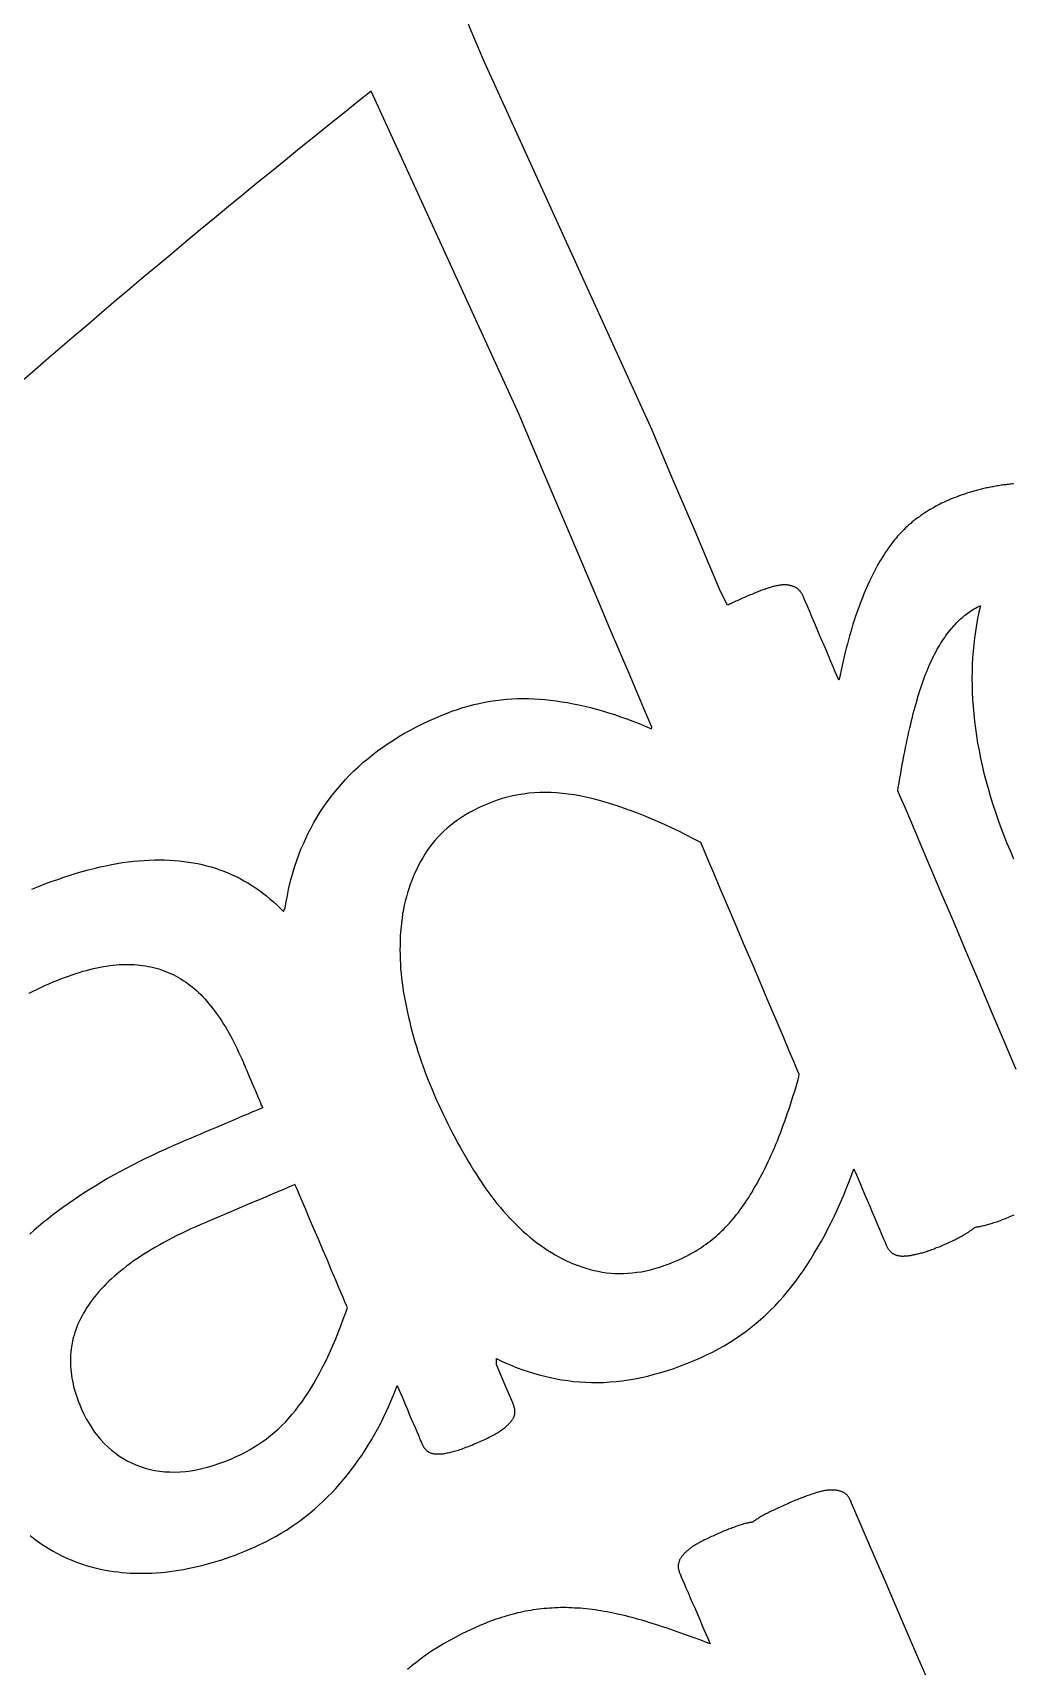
# Model space of a CAD drawing. Header units: millimetres. Extents: x 47 to 159, y 49 to 299.
# Drawn here: x 79.03 to 86.94, y 266.35 to 279.53 of the extents above; entities that cross this region are included whole.
import ezdxf

# ---------------------------------------------------------------- set-up
doc = ezdxf.new("R2010")
doc.units = ezdxf.units.MM

# ---------------------------------------------------------------- blocks, each defined once
blk = doc.blocks.new('angel 01')
for points in [[(-10.791, 249.609, 0.135734), (-52.014, 225.207, 0.13103), (-57.97, 215.669, 0.288509), (-57.025, 211.107, 0.16256), (-53.173, 209.4, 0.102544), (-42.01, 210.994, 0.114246), (-42.156, 197.425, 0.200233), (-30.308, 175.62, 0.04769), (-21.444, 171.117, 0.009521)], [(-43.642, 223.819), (-43.589, 223.84), (-43.537, 223.861), (-43.486, 223.88), (-43.434, 223.898), (-43.384, 223.915), (-43.334, 223.932), (-43.285, 223.947), (-43.236, 223.961), (-43.188, 223.974), (-43.14, 223.987), (-43.093, 223.998), (-43.046, 224.008), (-43.001, 224.017), (-42.955, 224.025), (-42.911, 224.033), (-42.866, 224.039), (-42.823, 224.044), (-42.78, 224.048), (-42.737, 224.051), (-42.695, 224.054), (-42.654, 224.055), (-42.613, 224.055), (-42.573, 224.055), (-42.533, 224.053), (-42.493, 224.051), (-42.454, 224.048), (-42.416, 224.043), (-42.378, 224.038), (-42.341, 224.032), (-42.304, 224.025), (-42.267, 224.017), (-42.232, 224.008), (-42.196, 223.998), (-42.161, 223.988), (-42.127, 223.976), (-42.093, 223.963), (-42.06, 223.95), (-42.027, 223.935), (-41.995, 223.92), (-41.963, 223.904), (-41.931, 223.887), (-41.9, 223.869), (-41.869, 223.85), (-41.839, 223.83), (-41.809, 223.81), (-41.779, 223.788), (-41.75, 223.766), (-41.722, 223.742), (-41.693, 223.718), (-41.665, 223.693), (-41.638, 223.667), (-41.611, 223.64), (-41.598, 223.668), (-41.59, 223.718), (-41.581, 223.767), (-41.571, 223.816), (-41.56, 223.864), (-41.548, 223.912), (-41.535, 223.959), (-41.52, 224.005), (-41.505, 224.051), (-41.488, 224.096), (-41.471, 224.141), (-41.452, 224.185), (-41.433, 224.229), (-41.412, 224.272), (-41.39, 224.314), (-41.367, 224.356), (-41.343, 224.397), (-41.318, 224.437), (-41.292, 224.477), (-41.265, 224.516), (-41.236, 224.555), (-41.207, 224.593), (-41.177, 224.63), (-41.145, 224.667), (-41.112, 224.703), (-41.079, 224.739), (-41.044, 224.773), (-41.008, 224.807), (-40.971, 224.84), (-40.933, 224.872), (-40.893, 224.904), (-40.853, 224.935), (-40.812, 224.965), (-40.769, 224.994), (-40.725, 225.022), (-40.681, 225.05), (-40.635, 225.077), (-40.588, 225.103), (-40.54, 225.129), (-40.49, 225.153), (-40.44, 225.177), (-40.389, 225.2), (-40.34, 225.221), (-40.296, 225.238), (-40.253, 225.255), (-40.209, 225.27), (-40.165, 225.284), (-40.121, 225.296), (-40.077, 225.308), (-40.033, 225.318), (-39.989, 225.327), (-39.945, 225.335), (-39.901, 225.342), (-39.857, 225.348), (-39.813, 225.352), (-39.769, 225.355), (-39.725, 225.357), (-39.68, 225.358), (-39.636, 225.358), (-39.592, 225.356), (-39.548, 225.353), (-39.503, 225.35), (-39.458, 225.345), (-39.413, 225.339), (-39.368, 225.332), (-39.322, 225.325), (-39.276, 225.316), (-39.229, 225.306), (-39.182, 225.296), (-39.135, 225.284), (-39.087, 225.271), (-39.039, 225.258), (-38.991, 225.243), (-38.942, 225.228), (-38.893, 225.211), (-38.843, 225.194), (-38.794, 225.175), (-38.743, 225.156), (-38.693, 225.135), (-38.642, 225.114), (-38.64, 225.126), (-38.665, 225.184), (-38.705, 225.278), (-38.759, 225.405), (-38.824, 225.559), (-38.899, 225.735), (-38.981, 225.929), (-39.069, 226.135), (-39.16, 226.35), (-39.252, 226.566), (-39.343, 226.781), (-39.431, 226.989), (-39.514, 227.184), (-39.59, 227.363), (-39.657, 227.52), (-39.712, 227.65), (-40.905, 230.259, 0.027479), (-47.978, 223.968)]]:
    blk.add_lwpolyline(points, format="xyb")
for points in [[(-36.401, 217.406), (-36.494, 217.622), (-36.586, 217.835), (-36.675, 218.042), (-36.759, 218.237), (-36.835, 218.415), (-36.903, 218.571), (-36.959, 218.702), (-37.002, 218.801), (-37.029, 218.864), (-37.039, 218.887), (-37.041, 218.891), (-37.043, 218.895), (-37.045, 218.9), (-37.047, 218.903), (-37.049, 218.907), (-37.052, 218.911), (-37.054, 218.915), (-37.057, 218.918), (-37.059, 218.921), (-37.062, 218.925), (-37.065, 218.928), (-37.068, 218.931), (-37.071, 218.934), (-37.074, 218.936), (-37.077, 218.939), (-37.08, 218.942), (-37.083, 218.944), (-37.087, 218.946), (-37.09, 218.948), (-37.094, 218.95), (-37.097, 218.952), (-37.101, 218.954), (-37.105, 218.956), (-37.11, 218.957), (-37.114, 218.959), (-37.118, 218.96), (-37.123, 218.962), (-37.128, 218.963), (-37.133, 218.964), (-37.138, 218.965), (-37.143, 218.966), (-37.148, 218.967), (-37.154, 218.968), (-37.159, 218.968), (-37.165, 218.969), (-37.171, 218.969), (-37.177, 218.97), (-37.183, 218.97), (-37.19, 218.97), (-37.196, 218.97), (-37.203, 218.97), (-37.21, 218.969), (-37.217, 218.969), (-37.224, 218.968), (-37.231, 218.967), (-37.239, 218.966), (-37.246, 218.965), (-37.254, 218.963), (-37.262, 218.962), (-37.27, 218.96), (-37.278, 218.958), (-37.287, 218.956), (-37.295, 218.954), (-37.304, 218.951), (-37.313, 218.949), (-37.322, 218.946), (-37.331, 218.943), (-37.34, 218.94), (-37.35, 218.937), (-37.359, 218.933), (-37.369, 218.93), (-37.379, 218.926), (-37.39, 218.922), (-37.4, 218.918), (-37.411, 218.914), (-37.422, 218.91), (-37.433, 218.906), (-37.445, 218.901), (-37.457, 218.897), (-37.468, 218.892), (-37.481, 218.887), (-37.493, 218.882), (-37.505, 218.877), (-37.518, 218.871), (-37.531, 218.866), (-37.544, 218.86), (-37.557, 218.854), (-37.57, 218.849), (-37.582, 218.843), (-37.594, 218.838), (-37.606, 218.832), (-37.618, 218.827), (-37.63, 218.822), (-37.641, 218.817), (-37.652, 218.811), (-37.662, 218.806), (-37.673, 218.801), (-37.683, 218.796), (-37.693, 218.791), (-37.703, 218.786), (-37.712, 218.782), (-37.721, 218.777), (-37.73, 218.772), (-37.739, 218.767), (-37.747, 218.763), (-37.756, 218.758), (-37.764, 218.754), (-37.771, 218.749), (-37.779, 218.744), (-37.786, 218.739), (-37.794, 218.735), (-37.801, 218.73), (-37.807, 218.725), (-37.814, 218.721), (-37.82, 218.716), (-37.826, 218.711), (-37.833, 218.71), (-37.839, 218.709), (-37.846, 218.708), (-37.853, 218.707), (-37.86, 218.706), (-37.867, 218.704), (-37.875, 218.702), (-37.882, 218.7), (-37.89, 218.699), (-37.898, 218.696), (-37.905, 218.694), (-37.913, 218.692), (-37.921, 218.689), (-37.93, 218.687), (-37.938, 218.684), (-37.947, 218.681), (-37.955, 218.678), (-37.964, 218.675), (-37.973, 218.671), (-37.983, 218.668), (-37.992, 218.665), (-38.001, 218.661), (-38.011, 218.657), (-38.021, 218.653), (-38.031, 218.649), (-38.041, 218.645), (-38.051, 218.641), (-38.062, 218.637), (-38.072, 218.632), (-38.083, 218.628), (-38.094, 218.623), (-38.105, 218.618), (-38.117, 218.613), (-38.128, 218.608), (-38.138, 218.604), (-38.149, 218.599), (-38.159, 218.594), (-38.169, 218.589), (-38.179, 218.585), (-38.189, 218.58), (-38.198, 218.576), (-38.207, 218.571), (-38.216, 218.567), (-38.225, 218.562), (-38.234, 218.558), (-38.242, 218.554), (-38.25, 218.549), (-38.258, 218.545), (-38.266, 218.541), (-38.273, 218.537), (-38.28, 218.533), (-38.287, 218.528), (-38.294, 218.524), (-38.301, 218.52), (-38.307, 218.516), (-38.314, 218.512), (-38.32, 218.507), (-38.326, 218.503), (-38.332, 218.499), (-38.337, 218.495), (-38.343, 218.491), (-38.348, 218.486), (-38.353, 218.482), (-38.358, 218.478), (-38.363, 218.473), (-38.367, 218.469), (-38.372, 218.465), (-38.376, 218.461), (-38.38, 218.456), (-38.384, 218.452), (-38.388, 218.448), (-38.391, 218.443), (-38.395, 218.439), (-38.398, 218.435), (-38.401, 218.431), (-38.404, 218.426), (-38.406, 218.422), (-38.409, 218.418), (-38.411, 218.414), (-38.414, 218.41), (-38.416, 218.406), (-38.418, 218.402), (-38.419, 218.397), (-38.421, 218.393), (-38.422, 218.389), (-38.424, 218.385), (-38.425, 218.381), (-38.426, 218.377), (-38.426, 218.373), (-38.427, 218.369), (-38.427, 218.365), (-38.428, 218.361), (-38.428, 218.357), (-38.428, 218.353), (-38.428, 218.348), (-38.427, 218.344), (-38.427, 218.34), (-38.426, 218.335), (-38.425, 218.331), (-38.424, 218.326), (-38.423, 218.321), (-38.422, 218.317), (-38.42, 218.312), (-38.419, 218.307), (-38.417, 218.302), (-38.415, 218.297), (-38.413, 218.294), (-38.41, 218.285), (-38.403, 218.269), (-38.393, 218.246), (-38.38, 218.216), (-38.365, 218.182), (-38.348, 218.143), (-38.33, 218.101), (-38.312, 218.058), (-38.292, 218.013), (-38.273, 217.968), (-38.254, 217.924), (-38.236, 217.883), (-38.22, 217.844), (-38.205, 217.809), (-38.192, 217.779), (-38.181, 217.755), (-38.174, 217.739), (-38.17, 217.73), (-38.187, 217.735), (-38.219, 217.748), (-38.252, 217.76), (-38.283, 217.772), (-38.315, 217.783), (-38.346, 217.794), (-38.377, 217.805), (-38.407, 217.816), (-38.437, 217.827), (-38.467, 217.837), (-38.496, 217.847), (-38.525, 217.857), (-38.554, 217.867), (-38.583, 217.876), (-38.611, 217.885), (-38.639, 217.894), (-38.666, 217.902), (-38.693, 217.911), (-38.72, 217.919), (-38.746, 217.926), (-38.773, 217.934), (-38.799, 217.941), (-38.825, 217.948), (-38.851, 217.954), (-38.876, 217.96), (-38.902, 217.966), (-38.927, 217.972), (-38.952, 217.977), (-38.977, 217.982), (-39.002, 217.987), (-39.026, 217.991), (-39.051, 217.995), (-39.075, 217.999), (-39.099, 218.003), (-39.123, 218.006), (-39.147, 218.009), (-39.171, 218.011), (-39.194, 218.014), (-39.217, 218.016), (-39.241, 218.017), (-39.264, 218.018), (-39.287, 218.019), (-39.31, 218.02), (-39.332, 218.021), (-39.355, 218.021), (-39.377, 218.021), (-39.4, 218.02), (-39.422, 218.019), (-39.444, 218.018), (-39.466, 218.017), (-39.488, 218.015), (-39.51, 218.013), (-39.532, 218.011), (-39.554, 218.009), (-39.575, 218.006), (-39.597, 218.003), (-39.618, 217.999), (-39.639, 217.996), (-39.66, 217.992), (-39.682, 217.987), (-39.703, 217.983), (-39.725, 217.978), (-39.746, 217.972), (-39.767, 217.967), (-39.789, 217.961), (-39.811, 217.955), (-39.832, 217.948), (-39.854, 217.942), (-39.875, 217.934), (-39.897, 217.927), (-39.919, 217.919), (-39.941, 217.911), (-39.963, 217.903), (-39.984, 217.894), (-40.006, 217.885), (-40.028, 217.876), (-40.078, 217.854), (-40.128, 217.831), (-40.178, 217.806), (-40.226, 217.781), (-40.274, 217.755), (-40.32, 217.729), (-40.365, 217.702), (-40.409, 217.674), (-40.452, 217.645), (-40.494, 217.615), (-40.534, 217.585), (-40.574, 217.554), (-40.613, 217.522)], [(-43.663, 222.979), (-43.632, 222.995), (-43.601, 223.01), (-43.569, 223.026), (-43.537, 223.041), (-43.504, 223.055), (-43.47, 223.07), (-43.439, 223.082), (-43.408, 223.095), (-43.378, 223.107), (-43.347, 223.118), (-43.318, 223.128), (-43.288, 223.138), (-43.259, 223.147), (-43.23, 223.156), (-43.202, 223.164), (-43.174, 223.171), (-43.146, 223.178), (-43.119, 223.184), (-43.092, 223.19), (-43.065, 223.195), (-43.039, 223.199), (-43.013, 223.202), (-42.987, 223.206), (-42.962, 223.208), (-42.937, 223.21), (-42.913, 223.211), (-42.889, 223.212), (-42.865, 223.212), (-42.841, 223.211), (-42.817, 223.21), (-42.794, 223.208), (-42.771, 223.206), (-42.749, 223.203), (-42.726, 223.2), (-42.704, 223.196), (-42.682, 223.192), (-42.661, 223.187), (-42.639, 223.181), (-42.618, 223.175), (-42.597, 223.168), (-42.577, 223.161), (-42.556, 223.153), (-42.536, 223.145), (-42.517, 223.136), (-42.497, 223.127), (-42.478, 223.117), (-42.459, 223.106), (-42.44, 223.095), (-42.421, 223.083), (-42.403, 223.07), (-42.385, 223.058), (-42.367, 223.044), (-42.349, 223.03), (-42.331, 223.015), (-42.314, 223), (-42.297, 222.984), (-42.28, 222.968), (-42.264, 222.951), (-42.247, 222.934), (-42.231, 222.916), (-42.216, 222.897), (-42.2, 222.878), (-42.184, 222.859), (-42.169, 222.838), (-42.154, 222.818), (-42.139, 222.797), (-42.124, 222.775), (-42.11, 222.753), (-42.095, 222.73), (-42.081, 222.707), (-42.067, 222.683), (-42.053, 222.659), (-42.04, 222.635), (-42.026, 222.61), (-42.013, 222.584), (-42, 222.558), (-41.987, 222.531), (-41.974, 222.504), (-41.961, 222.477), (-41.949, 222.449), (-41.936, 222.42), (-41.935, 222.416), (-41.931, 222.408), (-41.925, 222.395), (-41.918, 222.378), (-41.909, 222.357), (-41.899, 222.333), (-41.888, 222.306), (-41.876, 222.279), (-41.864, 222.25), (-41.852, 222.221), (-41.839, 222.192), (-41.828, 222.165), (-41.817, 222.139), (-41.807, 222.115), (-41.798, 222.094), (-41.791, 222.077), (-41.785, 222.065), (-41.782, 222.057), (-41.781, 222.055), (-41.788, 222.052), (-41.805, 222.045), (-41.83, 222.034), (-41.862, 222.021), (-41.9, 222.004), (-41.944, 221.986), (-41.991, 221.966), (-42.04, 221.945), (-42.091, 221.923), (-42.143, 221.902), (-42.193, 221.88), (-42.242, 221.86), (-42.287, 221.84), (-42.328, 221.823), (-42.363, 221.808), (-42.392, 221.796), (-42.412, 221.787), (-42.424, 221.782), (-42.447, 221.772), (-42.505, 221.747), (-42.561, 221.722), (-42.617, 221.697), (-42.672, 221.671), (-42.726, 221.645), (-42.779, 221.619), (-42.831, 221.592), (-42.882, 221.565), (-42.933, 221.538), (-42.983, 221.51), (-43.032, 221.483), (-43.08, 221.455), (-43.127, 221.426), (-43.173, 221.398), (-43.219, 221.369), (-43.263, 221.34), (-43.307, 221.31), (-43.35, 221.281), (-43.392, 221.251), (-43.433, 221.22), (-43.473, 221.19), (-43.512, 221.159), (-43.55, 221.129), (-43.588, 221.097), (-43.624, 221.066), (-43.659, 221.035)], [(-43.655, 218.603), (-43.63, 218.582), (-43.604, 218.563), (-43.577, 218.544), (-43.551, 218.526), (-43.524, 218.508), (-43.496, 218.492), (-43.469, 218.476), (-43.441, 218.46), (-43.412, 218.445), (-43.384, 218.431), (-43.355, 218.418), (-43.325, 218.406), (-43.296, 218.394), (-43.266, 218.382), (-43.235, 218.372), (-43.205, 218.362), (-43.174, 218.353), (-43.142, 218.344), (-43.111, 218.337), (-43.079, 218.33), (-43.047, 218.323), (-43.015, 218.318), (-42.982, 218.313), (-42.949, 218.309), (-42.915, 218.305), (-42.882, 218.302), (-42.848, 218.3), (-42.814, 218.299), (-42.779, 218.298), (-42.745, 218.298), (-42.71, 218.298), (-42.674, 218.3), (-42.639, 218.302), (-42.603, 218.304), (-42.566, 218.308), (-42.53, 218.312), (-42.494, 218.317), (-42.457, 218.323), (-42.42, 218.329), (-42.383, 218.336), (-42.346, 218.344), (-42.308, 218.352), (-42.271, 218.361), (-42.233, 218.371), (-42.195, 218.382), (-42.157, 218.393), (-42.119, 218.405), (-42.081, 218.418), (-42.042, 218.431), (-42.003, 218.445), (-41.964, 218.46), (-41.925, 218.476), (-41.886, 218.492), (-41.842, 218.511), (-41.798, 218.532), (-41.755, 218.553), (-41.712, 218.575), (-41.671, 218.598), (-41.63, 218.623), (-41.589, 218.647), (-41.55, 218.673), (-41.511, 218.7), (-41.472, 218.728), (-41.435, 218.757), (-41.398, 218.786), (-41.361, 218.817), (-41.326, 218.848), (-41.291, 218.881), (-41.257, 218.914), (-41.223, 218.948), (-41.19, 218.983), (-41.158, 219.019), (-41.127, 219.056), (-41.096, 219.094), (-41.066, 219.132), (-41.037, 219.171), (-41.009, 219.21), (-40.981, 219.25), (-40.954, 219.291), (-40.928, 219.332), (-40.902, 219.374), (-40.878, 219.417), (-40.854, 219.461), (-40.83, 219.505), (-40.808, 219.549), (-40.786, 219.595), (-40.765, 219.641), (-40.745, 219.687), (-40.726, 219.735), (-40.707, 219.783), (-40.695, 219.814), (-40.692, 219.808), (-40.686, 219.794), (-40.678, 219.775), (-40.668, 219.751), (-40.656, 219.722), (-40.642, 219.69), (-40.628, 219.656), (-40.612, 219.62), (-40.597, 219.582), (-40.581, 219.545), (-40.565, 219.509), (-40.55, 219.474), (-40.537, 219.442), (-40.524, 219.413), (-40.514, 219.388), (-40.506, 219.368), (-40.5, 219.354), (-40.497, 219.347), (-40.495, 219.343), (-40.492, 219.336), (-40.489, 219.33), (-40.485, 219.324), (-40.482, 219.319), (-40.479, 219.313), (-40.475, 219.308), (-40.471, 219.304), (-40.467, 219.299), (-40.463, 219.295), (-40.459, 219.291), (-40.455, 219.287), (-40.451, 219.284), (-40.446, 219.28), (-40.441, 219.277), (-40.437, 219.275), (-40.432, 219.272), (-40.427, 219.27), (-40.421, 219.268), (-40.416, 219.267), (-40.411, 219.265), (-40.405, 219.264), (-40.399, 219.263), (-40.393, 219.262), (-40.386, 219.262), (-40.38, 219.261), (-40.373, 219.261), (-40.366, 219.261), (-40.359, 219.261), (-40.351, 219.261), (-40.343, 219.262), (-40.335, 219.262), (-40.327, 219.263), (-40.319, 219.264), (-40.311, 219.266), (-40.302, 219.267), (-40.293, 219.269), (-40.284, 219.271), (-40.274, 219.273), (-40.265, 219.275), (-40.255, 219.278), (-40.244, 219.28), (-40.234, 219.283), (-40.223, 219.286), (-40.212, 219.29), (-40.201, 219.293), (-40.189, 219.297), (-40.177, 219.301), (-40.165, 219.306), (-40.153, 219.31), (-40.14, 219.315), (-40.127, 219.32), (-40.114, 219.325), (-40.101, 219.33), (-40.087, 219.336), (-40.073, 219.342), (-40.059, 219.348), (-40.044, 219.354), (-40.03, 219.36), (-40.016, 219.366), (-40.002, 219.372), (-39.989, 219.378), (-39.977, 219.384), (-39.965, 219.39), (-39.953, 219.396), (-39.942, 219.402), (-39.931, 219.407), (-39.92, 219.413), (-39.91, 219.418), (-39.901, 219.424), (-39.891, 219.429), (-39.883, 219.434), (-39.874, 219.44), (-39.866, 219.445), (-39.859, 219.45), (-39.852, 219.455), (-39.845, 219.46), (-39.838, 219.465), (-39.832, 219.47), (-39.825, 219.475), (-39.819, 219.48), (-39.814, 219.485), (-39.808, 219.49), (-39.803, 219.495), (-39.797, 219.5), (-39.793, 219.505), (-39.788, 219.51), (-39.783, 219.515), (-39.779, 219.52), (-39.775, 219.525), (-39.771, 219.53), (-39.767, 219.536), (-39.764, 219.541), (-39.761, 219.546), (-39.758, 219.551), (-39.755, 219.556), (-39.753, 219.562), (-39.751, 219.567), (-39.749, 219.573), (-39.747, 219.578), (-39.746, 219.584), (-39.745, 219.59), (-39.745, 219.596), (-39.745, 219.601), (-39.745, 219.607), (-39.745, 219.614), (-39.746, 219.62), (-39.747, 219.626), (-39.748, 219.632), (-39.75, 219.638), (-39.752, 219.645), (-39.754, 219.651), (-39.757, 219.658), (-39.763, 219.674), (-39.79, 219.735), (-39.834, 219.841), (-39.895, 219.984), (-39.895, 220.032), (-39.853, 220.011), (-39.811, 219.992), (-39.769, 219.974), (-39.726, 219.956), (-39.682, 219.94), (-39.638, 219.926), (-39.594, 219.912), (-39.549, 219.899), (-39.504, 219.888), (-39.459, 219.878), (-39.412, 219.868), (-39.366, 219.86), (-39.319, 219.853), (-39.272, 219.847), (-39.224, 219.843), (-39.176, 219.84), (-39.127, 219.838), (-39.078, 219.838), (-39.029, 219.839), (-38.979, 219.842), (-38.929, 219.846), (-38.879, 219.852), (-38.828, 219.859), (-38.777, 219.868), (-38.725, 219.879), (-38.673, 219.89), (-38.621, 219.904), (-38.568, 219.918), (-38.515, 219.935), (-38.462, 219.952), (-38.408, 219.972), (-38.354, 219.993), (-38.299, 220.015), (-38.248, 220.037), (-38.199, 220.06), (-38.151, 220.084), (-38.104, 220.109), (-38.058, 220.135), (-38.013, 220.162), (-37.968, 220.19), (-37.925, 220.219), (-37.883, 220.25), (-37.841, 220.281), (-37.801, 220.314), (-37.761, 220.348), (-37.723, 220.382), (-37.685, 220.418), (-37.649, 220.455), (-37.613, 220.493), (-37.579, 220.532), (-37.545, 220.572), (-37.512, 220.614), (-37.48, 220.656), (-37.449, 220.699), (-37.418, 220.743), (-37.388, 220.788), (-37.359, 220.834), (-37.33, 220.881), (-37.301, 220.929), (-37.273, 220.978), (-37.246, 221.028), (-37.22, 221.078), (-37.194, 221.13), (-37.168, 221.182), (-37.143, 221.236), (-37.119, 221.29), (-37.095, 221.345), (-37.072, 221.402), (-37.049, 221.459), (-37.028, 221.517), (-37.011, 221.562), (-37.008, 221.555), (-37.001, 221.538), (-36.99, 221.514), (-36.977, 221.482), (-36.961, 221.445), (-36.944, 221.403), (-36.924, 221.358), (-36.904, 221.31), (-36.883, 221.261), (-36.862, 221.212), (-36.842, 221.164), (-36.822, 221.117), (-36.804, 221.074), (-36.787, 221.035), (-36.773, 221.002), (-36.762, 220.975), (-36.753, 220.955), (-36.749, 220.945), (-36.747, 220.941), (-36.745, 220.937), (-36.743, 220.933), (-36.741, 220.929), (-36.739, 220.925), (-36.737, 220.921), (-36.734, 220.917), (-36.732, 220.913), (-36.729, 220.91), (-36.726, 220.906), (-36.724, 220.903), (-36.721, 220.9), (-36.718, 220.897), (-36.715, 220.894), (-36.711, 220.891), (-36.708, 220.888), (-36.705, 220.885), (-36.701, 220.883), (-36.698, 220.88), (-36.694, 220.878), (-36.69, 220.876), (-36.687, 220.873), (-36.683, 220.871), (-36.678, 220.87), (-36.674, 220.868), (-36.67, 220.866), (-36.665, 220.865), (-36.661, 220.864), (-36.656, 220.863), (-36.651, 220.862), (-36.646, 220.861), (-36.641, 220.86), (-36.636, 220.859), (-36.631, 220.859), (-36.626, 220.858), (-36.62, 220.858), (-36.615, 220.858), (-36.609, 220.858), (-36.603, 220.859), (-36.597, 220.859), (-36.591, 220.859), (-36.585, 220.86), (-36.578, 220.861), (-36.572, 220.861), (-36.565, 220.862), (-36.559, 220.863), (-36.552, 220.864), (-36.545, 220.865), (-36.538, 220.867), (-36.53, 220.868), (-36.523, 220.87), (-36.515, 220.871), (-36.508, 220.873), (-36.5, 220.875), (-36.492, 220.877), (-36.484, 220.879), (-36.476, 220.881), (-36.468, 220.883), (-36.459, 220.885), (-36.45, 220.888), (-36.442, 220.891), (-36.432, 220.893), (-36.423, 220.896), (-36.414, 220.9), (-36.404, 220.903), (-36.395, 220.906), (-36.385, 220.91), (-36.374, 220.914), (-36.364, 220.917), (-36.354, 220.921), (-36.343, 220.926), (-36.332, 220.93), (-36.321, 220.934), (-36.31, 220.939), (-36.299, 220.944), (-36.287, 220.949), (-36.276, 220.953), (-36.265, 220.958), (-36.255, 220.963), (-36.245, 220.967), (-36.234, 220.972), (-36.225, 220.976), (-36.215, 220.981), (-36.205, 220.986), (-36.196, 220.99), (-36.187, 220.995), (-36.178, 220.999), (-36.169, 221.004), (-36.161, 221.008), (-36.153, 221.013), (-36.144, 221.017), (-36.137, 221.022), (-36.129, 221.026), (-36.121, 221.031), (-36.114, 221.035), (-36.107, 221.039), (-36.1, 221.044), (-36.093, 221.048), (-36.087, 221.052), (-36.08, 221.057), (-36.074, 221.061), (-36.068, 221.065), (-36.062, 221.069), (-36.057, 221.073), (-36.051, 221.078), (-36.046, 221.082), (-36.041, 221.086), (-36.036, 221.09), (-36.03, 221.092), (-36.022, 221.093), (-36.015, 221.094), (-36.007, 221.095), (-35.999, 221.097), (-35.991, 221.098), (-35.983, 221.1), (-35.975, 221.102), (-35.966, 221.104), (-35.958, 221.106), (-35.949, 221.108), (-35.94, 221.11), (-35.931, 221.113), (-35.922, 221.116), (-35.912, 221.118), (-35.902, 221.121), (-35.892, 221.124), (-35.882, 221.128), (-35.872, 221.131), (-35.861, 221.135), (-35.85, 221.138), (-35.839, 221.142), (-35.828, 221.146), (-35.817, 221.151), (-35.805, 221.155), (-35.793, 221.16), (-35.781, 221.164), (-35.769, 221.169), (-35.757, 221.174), (-35.744, 221.179), (-35.731, 221.185), (-35.718, 221.19)], [(-35.701, 222.364), (-35.797, 222.592), (-35.899, 222.832), (-36.003, 223.076), (-36.107, 223.321), (-36.208, 223.56), (-36.305, 223.789), (-36.395, 224), (-36.475, 224.189), (-36.544, 224.351), (-36.598, 224.479), (-36.636, 224.568), (-36.655, 224.613), (-36.653, 224.64), (-36.646, 224.678), (-36.64, 224.715), (-36.633, 224.752), (-36.627, 224.789), (-36.62, 224.824), (-36.613, 224.86), (-36.607, 224.894), (-36.6, 224.928), (-36.593, 224.962), (-36.586, 224.994), (-36.58, 225.027), (-36.573, 225.058), (-36.566, 225.09), (-36.559, 225.12), (-36.552, 225.15), (-36.545, 225.179), (-36.538, 225.208), (-36.531, 225.237), (-36.524, 225.264), (-36.516, 225.291), (-36.509, 225.318), (-36.501, 225.344), (-36.494, 225.37), (-36.486, 225.396), (-36.478, 225.421), (-36.47, 225.445), (-36.462, 225.469), (-36.454, 225.492), (-36.446, 225.515), (-36.437, 225.538), (-36.429, 225.56), (-36.42, 225.581), (-36.411, 225.602), (-36.403, 225.623), (-36.394, 225.643), (-36.385, 225.663), (-36.375, 225.682), (-36.366, 225.701), (-36.357, 225.719), (-36.347, 225.737), (-36.338, 225.755), (-36.328, 225.772), (-36.318, 225.788), (-36.308, 225.805), (-36.298, 225.82), (-36.288, 225.836), (-36.278, 225.851), (-36.268, 225.866), (-36.258, 225.88), (-36.247, 225.894), (-36.237, 225.907), (-36.226, 225.92), (-36.216, 225.932), (-36.205, 225.945), (-36.194, 225.956), (-36.183, 225.968), (-36.172, 225.979), (-36.161, 225.989), (-36.15, 226), (-36.138, 226.01), (-36.126, 226.02), (-36.115, 226.029), (-36.103, 226.038), (-36.091, 226.047), (-36.078, 226.056), (-36.066, 226.065), (-36.053, 226.073), (-36.041, 226.081), (-36.028, 226.088), (-36.015, 226.096), (-36.001, 226.103), (-35.99, 226.106), (-36.002, 226.055), (-36.012, 226.004), (-36.022, 225.952), (-36.03, 225.899), (-36.038, 225.847), (-36.044, 225.793), (-36.049, 225.74), (-36.053, 225.685), (-36.056, 225.631), (-36.057, 225.575), (-36.058, 225.52), (-36.057, 225.463), (-36.056, 225.407), (-36.053, 225.349), (-36.049, 225.292), (-36.044, 225.233), (-36.038, 225.175), (-36.03, 225.116), (-36.022, 225.057), (-36.012, 224.997), (-36.001, 224.938), (-35.989, 224.877), (-35.975, 224.817), (-35.961, 224.756), (-35.945, 224.695), (-35.928, 224.634), (-35.91, 224.572), (-35.891, 224.51), (-35.871, 224.448), (-35.849, 224.385), (-35.827, 224.322), (-35.803, 224.259), (-35.778, 224.195), (-35.751, 224.131), (-35.723, 224.065)], [(-35.724, 227.09), (-35.734, 227.089), (-35.743, 227.088), (-35.753, 227.087), (-35.763, 227.086), (-35.773, 227.085), (-35.783, 227.083), (-35.793, 227.082), (-35.803, 227.081), (-35.813, 227.079), (-35.823, 227.078), (-35.834, 227.076), (-35.844, 227.075), (-35.854, 227.073), (-35.865, 227.071), (-35.876, 227.069), (-35.887, 227.067), (-35.898, 227.065), (-35.908, 227.063), (-35.919, 227.061), (-35.93, 227.059), (-35.94, 227.057), (-35.951, 227.054), (-35.961, 227.052), (-35.972, 227.05), (-35.982, 227.047), (-35.992, 227.045), (-36.002, 227.042), (-36.012, 227.039), (-36.022, 227.037), (-36.032, 227.034), (-36.042, 227.031), (-36.052, 227.028), (-36.062, 227.026), (-36.071, 227.023), (-36.081, 227.02), (-36.09, 227.017), (-36.1, 227.014), (-36.109, 227.01), (-36.118, 227.007), (-36.127, 227.004), (-36.136, 227.001), (-36.144, 226.998), (-36.153, 226.995), (-36.161, 226.992), (-36.17, 226.989), (-36.178, 226.986), (-36.186, 226.983), (-36.194, 226.98), (-36.202, 226.977), (-36.21, 226.974), (-36.217, 226.971), (-36.225, 226.968), (-36.232, 226.965), (-36.24, 226.962), (-36.255, 226.955), (-36.271, 226.948), (-36.287, 226.94), (-36.303, 226.933), (-36.318, 226.925), (-36.334, 226.917), (-36.349, 226.909), (-36.364, 226.9), (-36.379, 226.892), (-36.394, 226.883), (-36.409, 226.874), (-36.424, 226.865), (-36.439, 226.855), (-36.453, 226.845), (-36.468, 226.836), (-36.482, 226.825), (-36.496, 226.815), (-36.511, 226.805), (-36.525, 226.794), (-36.539, 226.783), (-36.552, 226.771), (-36.566, 226.759), (-36.58, 226.747), (-36.593, 226.735), (-36.606, 226.722), (-36.619, 226.709), (-36.632, 226.695), (-36.645, 226.681), (-36.658, 226.667), (-36.67, 226.652), (-36.683, 226.637), (-36.695, 226.622), (-36.707, 226.606), (-36.719, 226.59), (-36.731, 226.573), (-36.743, 226.556), (-36.755, 226.539), (-36.766, 226.521), (-36.777, 226.504), (-36.789, 226.485), (-36.8, 226.466), (-36.811, 226.447), (-36.822, 226.427), (-36.833, 226.406), (-36.844, 226.386), (-36.855, 226.364), (-36.866, 226.343), (-36.877, 226.32), (-36.887, 226.298), (-36.898, 226.274), (-36.908, 226.251), (-36.919, 226.227), (-36.929, 226.202), (-36.939, 226.177), (-36.949, 226.151), (-36.959, 226.125), (-36.969, 226.099), (-36.979, 226.072), (-36.989, 226.044), (-36.999, 226.015), (-37.008, 225.986), (-37.018, 225.957), (-37.027, 225.926), (-37.036, 225.895), (-37.045, 225.864), (-37.054, 225.831), (-37.063, 225.798), (-37.072, 225.765), (-37.08, 225.731), (-37.089, 225.696), (-37.097, 225.66), (-37.105, 225.624), (-37.113, 225.587), (-37.121, 225.55), (-37.129, 225.512), (-37.132, 225.506), (-37.138, 225.519), (-37.148, 225.542), (-37.161, 225.574), (-37.177, 225.612), (-37.196, 225.655), (-37.216, 225.704), (-37.238, 225.755), (-37.261, 225.809), (-37.284, 225.863), (-37.307, 225.917), (-37.329, 225.969), (-37.35, 226.018), (-37.369, 226.064), (-37.386, 226.103), (-37.4, 226.137), (-37.411, 226.162), (-37.418, 226.178), (-37.42, 226.184), (-37.422, 226.188), (-37.424, 226.193), (-37.426, 226.197), (-37.428, 226.201), (-37.43, 226.205), (-37.433, 226.208), (-37.435, 226.212), (-37.438, 226.216), (-37.44, 226.219), (-37.443, 226.222), (-37.445, 226.226), (-37.448, 226.229), (-37.451, 226.232), (-37.454, 226.235), (-37.456, 226.237), (-37.459, 226.24), (-37.462, 226.242), (-37.466, 226.245), (-37.469, 226.247), (-37.472, 226.249), (-37.476, 226.251), (-37.479, 226.253), (-37.483, 226.255), (-37.487, 226.257), (-37.49, 226.259), (-37.494, 226.26), (-37.499, 226.262), (-37.503, 226.263), (-37.507, 226.265), (-37.512, 226.266), (-37.516, 226.267), (-37.521, 226.268), (-37.526, 226.27), (-37.531, 226.271), (-37.536, 226.271), (-37.541, 226.272), (-37.547, 226.273), (-37.552, 226.274), (-37.558, 226.274), (-37.564, 226.274), (-37.57, 226.274), (-37.576, 226.274), (-37.582, 226.274), (-37.588, 226.274), (-37.595, 226.273), (-37.601, 226.272), (-37.608, 226.272), (-37.615, 226.27), (-37.622, 226.269), (-37.63, 226.268), (-37.637, 226.266), (-37.645, 226.265), (-37.653, 226.263), (-37.66, 226.261), (-37.669, 226.258), (-37.677, 226.256), (-37.685, 226.254), (-37.694, 226.251), (-37.703, 226.248), (-37.712, 226.245), (-37.721, 226.242), (-37.73, 226.238), (-37.74, 226.235), (-37.75, 226.231), (-37.76, 226.228), (-37.77, 226.224), (-37.78, 226.22), (-37.791, 226.216), (-37.802, 226.212), (-37.813, 226.207), (-37.824, 226.203), (-37.835, 226.198), (-37.847, 226.193), (-37.859, 226.188), (-37.871, 226.183), (-37.883, 226.178), (-37.896, 226.173), (-37.908, 226.167), (-37.92, 226.162), (-37.931, 226.157), (-37.942, 226.152), (-37.953, 226.147), (-37.964, 226.142), (-37.974, 226.137), (-37.984, 226.133), (-37.994, 226.128), (-38.004, 226.123), (-38.013, 226.119), (-38.022, 226.114), (-38.031, 226.11), (-38.086, 226.221), (-38.292, 226.707), (-38.478, 227.145), (-38.639, 227.523), (-39.99, 230.492), (-40.084, 230.713), (-40.137, 230.838)]]:
    blk.add_lwpolyline(points)
for points in [[(-38.245, 224.195), (-38.305, 224.226), (-38.365, 224.257), (-38.424, 224.286), (-38.482, 224.314), (-38.539, 224.341), (-38.596, 224.366), (-38.652, 224.39), (-38.707, 224.413), (-38.762, 224.434), (-38.816, 224.455), (-38.869, 224.474), (-38.921, 224.492), (-38.973, 224.508), (-39.024, 224.523), (-39.074, 224.537), (-39.124, 224.55), (-39.173, 224.561), (-39.221, 224.571), (-39.268, 224.58), (-39.315, 224.587), (-39.362, 224.592), (-39.409, 224.596), (-39.454, 224.599), (-39.5, 224.599), (-39.545, 224.599), (-39.589, 224.596), (-39.633, 224.593), (-39.677, 224.587), (-39.72, 224.58), (-39.763, 224.572), (-39.805, 224.562), (-39.847, 224.55), (-39.889, 224.537), (-39.93, 224.522), (-39.97, 224.506), (-40.008, 224.49), (-40.043, 224.473), (-40.078, 224.455), (-40.112, 224.437), (-40.145, 224.418), (-40.176, 224.398), (-40.207, 224.377), (-40.236, 224.356), (-40.264, 224.333), (-40.292, 224.311), (-40.318, 224.287), (-40.343, 224.263), (-40.367, 224.238), (-40.39, 224.212), (-40.412, 224.185), (-40.433, 224.158), (-40.452, 224.13), (-40.471, 224.101), (-40.489, 224.072), (-40.506, 224.042), (-40.522, 224.012), (-40.537, 223.981), (-40.552, 223.951), (-40.565, 223.919), (-40.578, 223.888), (-40.59, 223.856), (-40.601, 223.823), (-40.612, 223.79), (-40.621, 223.757), (-40.63, 223.723), (-40.638, 223.689), (-40.645, 223.654), (-40.651, 223.619), (-40.656, 223.584), (-40.661, 223.548), (-40.664, 223.512), (-40.667, 223.476), (-40.67, 223.439), (-40.671, 223.403), (-40.672, 223.366), (-40.673, 223.328), (-40.672, 223.291), (-40.671, 223.253), (-40.669, 223.215), (-40.667, 223.177), (-40.663, 223.139), (-40.659, 223.1), (-40.655, 223.062), (-40.65, 223.023), (-40.644, 222.983), (-40.637, 222.944), (-40.629, 222.904), (-40.621, 222.864), (-40.613, 222.825), (-40.604, 222.785), (-40.594, 222.745), (-40.584, 222.706), (-40.574, 222.666), (-40.563, 222.627), (-40.552, 222.588), (-40.54, 222.549), (-40.528, 222.51), (-40.515, 222.471), (-40.502, 222.432), (-40.489, 222.394), (-40.475, 222.355), (-40.46, 222.317), (-40.445, 222.278), (-40.43, 222.24), (-40.414, 222.202), (-40.397, 222.162), (-40.38, 222.122), (-40.362, 222.083), (-40.344, 222.043), (-40.325, 222.004), (-40.306, 221.965), (-40.287, 221.926), (-40.268, 221.887), (-40.248, 221.849), (-40.228, 221.811), (-40.208, 221.773), (-40.187, 221.736), (-40.166, 221.699), (-40.145, 221.662), (-40.123, 221.625), (-40.101, 221.588), (-40.079, 221.552), (-40.056, 221.516), (-40.034, 221.481), (-40.01, 221.446), (-39.987, 221.412), (-39.963, 221.379), (-39.939, 221.346), (-39.915, 221.315), (-39.89, 221.283), (-39.865, 221.253), (-39.839, 221.223), (-39.814, 221.194), (-39.788, 221.166), (-39.761, 221.139), (-39.735, 221.112), (-39.708, 221.086), (-39.681, 221.06), (-39.653, 221.036), (-39.625, 221.012), (-39.597, 220.988), (-39.568, 220.966), (-39.54, 220.945), (-39.51, 220.924), (-39.481, 220.905), (-39.451, 220.886), (-39.421, 220.869), (-39.391, 220.852), (-39.361, 220.836), (-39.33, 220.821), (-39.299, 220.807), (-39.267, 220.794), (-39.236, 220.782), (-39.204, 220.771), (-39.172, 220.76), (-39.139, 220.751), (-39.106, 220.743), (-39.073, 220.735), (-39.04, 220.729), (-39.006, 220.724), (-38.972, 220.72), (-38.938, 220.718), (-38.903, 220.717), (-38.868, 220.717), (-38.833, 220.719), (-38.797, 220.722), (-38.761, 220.727), (-38.725, 220.732), (-38.689, 220.74), (-38.652, 220.748), (-38.615, 220.758), (-38.577, 220.769), (-38.54, 220.782), (-38.502, 220.796), (-38.463, 220.811), (-38.437, 220.822), (-38.418, 220.83), (-38.399, 220.839), (-38.38, 220.849), (-38.361, 220.858), (-38.343, 220.868), (-38.325, 220.878), (-38.307, 220.888), (-38.289, 220.898), (-38.271, 220.909), (-38.254, 220.92), (-38.237, 220.931), (-38.22, 220.943), (-38.203, 220.955), (-38.186, 220.967), (-38.17, 220.979), (-38.154, 220.992), (-38.138, 221.005), (-38.122, 221.018), (-38.107, 221.032), (-38.091, 221.046), (-38.076, 221.061), (-38.06, 221.076), (-38.045, 221.091), (-38.03, 221.107), (-38.015, 221.123), (-38, 221.14), (-37.986, 221.157), (-37.971, 221.175), (-37.957, 221.193), (-37.942, 221.211), (-37.928, 221.23), (-37.914, 221.249), (-37.9, 221.269), (-37.887, 221.289), (-37.873, 221.31), (-37.859, 221.331), (-37.846, 221.352), (-37.832, 221.374), (-37.819, 221.397), (-37.806, 221.42), (-37.792, 221.443), (-37.779, 221.467), (-37.766, 221.491), (-37.753, 221.516), (-37.74, 221.541), (-37.727, 221.567), (-37.715, 221.593), (-37.702, 221.62), (-37.689, 221.647), (-37.677, 221.674), (-37.664, 221.702), (-37.652, 221.731), (-37.64, 221.76), (-37.627, 221.789), (-37.615, 221.82), (-37.603, 221.85), (-37.591, 221.882), (-37.58, 221.914), (-37.568, 221.946), (-37.556, 221.979), (-37.545, 222.013), (-37.533, 222.047), (-37.522, 222.082), (-37.51, 222.118), (-37.499, 222.154), (-37.488, 222.19), (-37.477, 222.227), (-37.466, 222.265), (-37.455, 222.304), (-37.452, 222.327), (-37.467, 222.362), (-37.495, 222.428), (-37.534, 222.519), (-37.582, 222.632), (-37.638, 222.764), (-37.699, 222.908), (-37.764, 223.062), (-37.832, 223.221), (-37.9, 223.381), (-37.966, 223.537), (-38.029, 223.687), (-38.088, 223.825), (-38.14, 223.947), (-38.183, 224.049), (-38.216, 224.127), (-38.238, 224.177)], [(-41.518, 221.436), (-41.525, 221.433), (-41.546, 221.424), (-41.577, 221.411), (-41.618, 221.394), (-41.667, 221.373), (-41.722, 221.35), (-41.781, 221.324), (-41.844, 221.298), (-41.907, 221.271), (-41.97, 221.244), (-42.031, 221.218), (-42.088, 221.194), (-42.139, 221.173), (-42.182, 221.154), (-42.217, 221.14), (-42.24, 221.13), (-42.251, 221.125), (-42.28, 221.112), (-42.32, 221.095), (-42.359, 221.077), (-42.398, 221.059), (-42.435, 221.041), (-42.472, 221.023), (-42.508, 221.005), (-42.543, 220.987), (-42.578, 220.968), (-42.611, 220.95), (-42.644, 220.931), (-42.676, 220.912), (-42.707, 220.893), (-42.738, 220.874), (-42.767, 220.855), (-42.796, 220.835), (-42.824, 220.816), (-42.851, 220.796), (-42.878, 220.776), (-42.903, 220.756), (-42.928, 220.736), (-42.953, 220.716), (-42.976, 220.696), (-42.999, 220.675), (-43.021, 220.655), (-43.042, 220.634), (-43.062, 220.613), (-43.082, 220.592), (-43.101, 220.571), (-43.119, 220.55), (-43.136, 220.528), (-43.153, 220.507), (-43.169, 220.485), (-43.184, 220.463), (-43.199, 220.442), (-43.212, 220.42), (-43.225, 220.398), (-43.237, 220.376), (-43.249, 220.353), (-43.26, 220.331), (-43.27, 220.309), (-43.279, 220.287), (-43.287, 220.264), (-43.295, 220.242), (-43.302, 220.219), (-43.308, 220.197), (-43.314, 220.174), (-43.318, 220.152), (-43.322, 220.129), (-43.326, 220.106), (-43.328, 220.083), (-43.33, 220.06), (-43.331, 220.037), (-43.331, 220.014), (-43.331, 219.991), (-43.33, 219.968), (-43.329, 219.945), (-43.326, 219.921), (-43.323, 219.898), (-43.32, 219.874), (-43.315, 219.85), (-43.31, 219.826), (-43.305, 219.803), (-43.298, 219.778), (-43.291, 219.754), (-43.283, 219.73), (-43.275, 219.706), (-43.266, 219.681), (-43.256, 219.657), (-43.242, 219.624), (-43.223, 219.583), (-43.203, 219.544), (-43.181, 219.507), (-43.159, 219.472), (-43.136, 219.438), (-43.111, 219.405), (-43.085, 219.375), (-43.058, 219.346), (-43.03, 219.319), (-43.001, 219.293), (-42.971, 219.269), (-42.94, 219.247), (-42.907, 219.226), (-42.873, 219.207), (-42.839, 219.19), (-42.803, 219.174), (-42.766, 219.16), (-42.728, 219.147), (-42.689, 219.137), (-42.65, 219.129), (-42.611, 219.123), (-42.57, 219.118), (-42.53, 219.116), (-42.488, 219.115), (-42.446, 219.117), (-42.403, 219.121), (-42.36, 219.126), (-42.316, 219.134), (-42.271, 219.143), (-42.226, 219.154), (-42.18, 219.168), (-42.133, 219.183), (-42.086, 219.2), (-42.038, 219.22), (-41.999, 219.237), (-41.961, 219.255), (-41.924, 219.274), (-41.887, 219.294), (-41.852, 219.315), (-41.817, 219.337), (-41.783, 219.36), (-41.75, 219.384), (-41.718, 219.409), (-41.687, 219.435), (-41.656, 219.462), (-41.626, 219.49), (-41.597, 219.519), (-41.569, 219.55), (-41.542, 219.581), (-41.515, 219.613), (-41.49, 219.646), (-41.465, 219.68), (-41.44, 219.716), (-41.416, 219.752), (-41.392, 219.79), (-41.368, 219.83), (-41.345, 219.87), (-41.322, 219.912), (-41.299, 219.955), (-41.277, 220), (-41.255, 220.046), (-41.233, 220.093), (-41.212, 220.141), (-41.191, 220.191), (-41.17, 220.242), (-41.15, 220.294), (-41.13, 220.348), (-41.11, 220.403), (-41.097, 220.443), (-41.103, 220.458), (-41.117, 220.49), (-41.137, 220.537), (-41.162, 220.596), (-41.191, 220.665), (-41.224, 220.742), (-41.258, 220.824), (-41.295, 220.909), (-41.331, 220.995), (-41.367, 221.079), (-41.401, 221.16), (-41.433, 221.235), (-41.461, 221.301), (-41.485, 221.357), (-41.503, 221.399), (-41.514, 221.426)]]:
    blk.add_lwpolyline(points, close=True)

msp = doc.modelspace()

# ---------------------------------------------------------------- block references
msp.add_blockref('angel 01', (122.661, 48.801))

doc.saveas('drawing.dxf')
